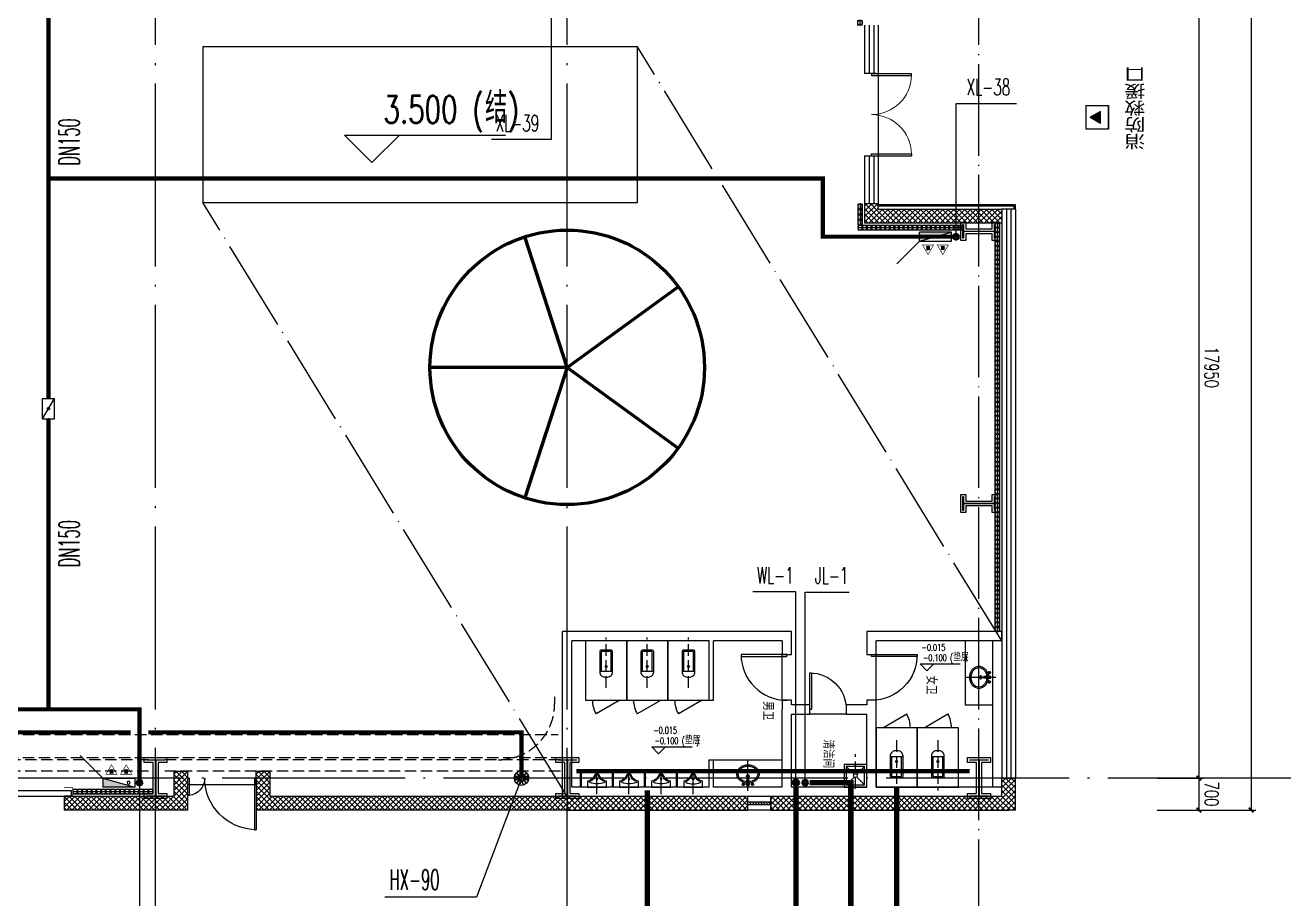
# Model space of a CAD drawing. Extents: x -452079 to 117456, y 3902 to 836955.
# Drawn here: x -149701 to -122040, y 546284 to 565370 of the extents above; entities that cross this region are included whole.
import ezdxf

# ---------------------------------------------------------------- set-up
doc = ezdxf.new("R2010")
doc.units = 0
doc.header["$LTSCALE"] = 1000
doc.header["$MEASUREMENT"] = 0
for name, pattern in [('10平面$0$DASH', [0.35, 0.25, -0.1]), ('10平面$1$DOTE', [2.42, 2, -0.2, 0.02, -0.2]), ('CENTER', [2, 1.25, -0.25, 0.25, -0.25]), ('DASH', [0.35, 0.25, -0.1]), ('DOTE', [2.42, 2, -0.2, 0.02, -0.2]), ('DOTE_30', [0.726, 0.6, -0.06, 0.006, -0.06])]:
    doc.linetypes.add(name, pattern=pattern)
for name, color, linetype in [('10平面$0$WINDOW', 4, 'Continuous'), ('10平面$1$A-AXIS-DOTE', 14, '10平面$1$DOTE'), ('A-AXIS-D', 1, 'Continuous'), ('A-AXIS-DOTE', 14, 'DOTE'), ('A-CURTAIN', 134, 'Continuous'), ('A-HATCH-2', 251, 'Continuous'), ('A-HRAIL', 173, 'Continuous'), ('A-LIN-V', 9, 'Continuous'), ('A-SFCE', 30, 'Continuous'), ('A-TEXT', 61, 'Continuous'), ('A-WC', 223, 'Continuous'), ('A-WINDOW', 140, 'Continuous'), ('A-云线', 2, 'Continuous'), ('AS-COLN', 6, 'Continuous'), ('AS-WALL', 40, 'Continuous'), ('CURTWALL', 4, 'Continuous'), ('DIM_污水', 2, 'Continuous'), ('DIM_消防', 1, 'Continuous'), ('DIM_给水', 3, 'Continuous'), ('FM_ZF消防', 1, 'Continuous'), ('PUB_HATCH', 8, 'Continuous'), ('PUB_TEXT', 7, 'Continuous'), ('RP-N2-01$0$$0$A-WIND-J', 1, 'Continuous'), ('RP-N2-01$0$A-WIND-J', 3, 'Continuous'), ('SB_ZF消火栓', 10, 'Continuous'), ('SB_ZF消火栓M', 10, 'Continuous'), ('TEXT_消防', 1, 'Continuous'), ('WALL', 2, 'Continuous'), ('WINDOW', 4, 'Continuous'), ('建-标高', 3, 'Continuous'), ('文本', 4, 'Continuous'), ('虹吸雨水斗', 6, 'Continuous')]:
    doc.layers.add(name, color=color, linetype=linetype)
for name, color, linetype, lineweight in [('Gps-ZF污水', 2, 'DASH', 60), ('Gps-ZF消防', 1, 'TG_X', 60), ('Gps-ZF给水', 3, 'TG_J', 60), ('Gps-ZF雨水', 4, 'DOTE_30', 60), ('LG-ZF污水', 2, 'Continuous', 60), ('LG-ZF消防', 1, 'Continuous', 60), ('LG-ZF给水', 3, 'Continuous', 60), ('柱间支撑', 6, 'CENTER', 0)]:
    doc.layers.add(name, color=color, linetype=linetype, lineweight=lineweight)
doc.styles.add('_TCH_DIM', font='SIMPLEX', dxfattribs={"width": 0.75, "bigfont": '@1HZTXT'})
doc.styles.add('_TCH_DIM_T3', font='SIMPLEX', dxfattribs={"width": 0.705882, "bigfont": 'GBCBIG'})
doc.styles.add('_TCH_WINDOW', font='SIMPLEX', dxfattribs={"height": 3.5, "bigfont": 'GBCBIG'})
doc.styles.add('_TWT_PIPEDN', font='SIMPLEX', dxfattribs={"width": 0.65, "height": 3.5, "bigfont": 'HZTXT'})
doc.styles.add('_TWT_SERIAL', font='SIMPLEX', dxfattribs={"width": 0.8, "height": 3, "bigfont": 'HZTXT'})
doc.styles.add('A-DIM_T3', font='SIMPLEX', dxfattribs={"width": 0.705882, "bigfont": 'GBCBIG'})
doc.styles.add('A-STANDARD', font='SIMPLEX', dxfattribs={"bigfont": 'GBCBIG'})
doc.styles.get("Standard").update_dxf_attribs({"font": 'gbenor.shx', "bigfont": 'gbcbig.shx'})
doc.styles.add('TG_LINETYPE', font='SIMPLEX', dxfattribs={"width": 0.8, "height": 3.5, "bigfont": 'HZTXT'})
doc.linetypes.add('TG_J', pattern='A,2,-0.3,["J",TG_LINETYPE,S=0.1,R=0,X=-0.23,Y=-0.15],0', length=2.3)
doc.linetypes.add('TG_X', pattern='A,5,-0.3,["X",TG_LINETYPE,S=0.1,R=0,X=-0.23,Y=-0.15],0', length=5.3)
doc.dimstyles.new('_TCH_ARCH&&100', dxfattribs={"dimtxt": 297.5, "dimasz": 100, "dimexe": 100, "dimexo": 100, "dimgap": 126.25, "dimtad": 1, "dimdec": 0, "dimzin": 0, "dimdsep": 46, "dimtxsty": '_TCH_DIM_T3', "dimblk": 'ARCHTICK', "dimcen": 0.09, "dimclrt": 7, "dimazin": 2, "dimtfac": 1, "dimtdec": 0, "dimtix": 1, "dimtmove": 2, "dimatfit": 3, "dimfxl": 0, "dimtolj": 1, "dimtzin": 0, "dimarcsym": 0})
doc.dimstyles.new('A-DIM&&100', dxfattribs={"dimtxt": 297.5, "dimasz": 100, "dimexe": 100, "dimexo": 100, "dimgap": 126.25, "dimtad": 1, "dimdec": 0, "dimzin": 0, "dimdsep": 46, "dimtxsty": 'A-DIM_T3', "dimblk": 'ARCHTICK', "dimcen": 0.09, "dimclrt": 7, "dimazin": 2, "dimtfac": 1, "dimtdec": 0, "dimtix": 1, "dimtmove": 2, "dimatfit": 3, "dimfxl": 0, "dimtolj": 1, "dimtzin": 0, "dimarcsym": 0})
pattern_1 = [(45, (60, 0), (-60.000061, 60.000061), []), (135, (60, 0), (-60.000061, -60.000061), [])]
pattern_2 = [(45, (321432.36, -540023.96), (-60.000061, 60.000061), []), (135, (321432.36, -540023.96), (-60.000061, -60.000061), [])]

# ---------------------------------------------------------------- blocks, each defined once
blk = doc.blocks.new('_ArchTick')
at = {"color": 0, "linetype": 'ByBlock', "const_width": 0.4}
blk.add_lwpolyline([(-0.5, -0.5), (0.5, 0.5)], dxfattribs=at)
blk = doc.blocks.new('*D335')
at = {"layer": 'A-AXIS-D', "color": 0, "lineweight": -2, "transparency": 16777216}
for p, q in [((196412, 26846), (197428, 26846)), ((197328, 26846), (197328, 8896)), ((196412, 8896), (197428, 8896))]:
    blk.add_line(p, q, dxfattribs=at)
at = {"layer": 'A-AXIS-D', "color": 0, "lineweight": -2, "transparency": 16777216, "xscale": 100, "yscale": 100, "zscale": 100}
for p, rotation in [((197328, 26846), 90), ((197328, 8896), 270)]:
    blk.add_blockref('_ArchTick', p, dxfattribs=dict(at, rotation=rotation))
at = {"layer": 'A-AXIS-D', "color": 7, "transparency": 16777216, "insert": (197603, 17871), "char_height": 297.5, "attachment_point": 5, "rotation": 270, "style": 'A-DIM_T3'}
blk.add_mtext('\\A1;17950', dxfattribs=at)
blk = doc.blocks.new('*D336')
at = {"layer": 'A-AXIS-D', "color": 0, "lineweight": -2, "transparency": 16777216}
for p, q in [((196412, 8896), (197428, 8896)), ((197328, 8896), (197328, 8196)), ((196412, 8196), (197428, 8196))]:
    blk.add_line(p, q, dxfattribs=at)
at = {"layer": 'A-AXIS-D', "color": 0, "lineweight": -2, "transparency": 16777216, "xscale": 100, "yscale": 100, "zscale": 100}
for p, rotation in [((197328, 8896), 90), ((197328, 8196), 270)]:
    blk.add_blockref('_ArchTick', p, dxfattribs=dict(at, rotation=rotation))
at = {"layer": 'A-AXIS-D', "color": 7, "transparency": 16777216, "insert": (197603, 8546), "char_height": 297.5, "attachment_point": 5, "rotation": 270, "style": 'A-DIM_T3'}
blk.add_mtext('\\A1;700', dxfattribs=at)
blk = doc.blocks.new('*D368')
at = {"layer": 'A-AXIS-D', "color": 0, "lineweight": -2, "transparency": 16777216}
for p, q in [((196672, 81396), (198568, 81396)), ((198468, 81396), (198468, 8196)), ((196672, 8196), (198568, 8196))]:
    blk.add_line(p, q, dxfattribs=at)
at = {"layer": 'A-AXIS-D', "color": 0, "lineweight": -2, "transparency": 16777216, "xscale": 100, "yscale": 100, "zscale": 100}
for p, rotation in [((198468, 81396), 90), ((198468, 8196), 270)]:
    blk.add_blockref('_ArchTick', p, dxfattribs=dict(at, rotation=rotation))
at = {"layer": 'A-AXIS-D', "color": 7, "transparency": 16777216, "insert": (198743, 44796), "char_height": 297.5, "attachment_point": 5, "rotation": 270, "style": '_TCH_DIM_T3'}
blk.add_mtext('\\A1;73200', dxfattribs=at)
blk = doc.blocks.new('清洁间')
at = {"layer": 'A-AXIS-DOTE', "color": 8, "linetype": 'DASH'}
blk.add_lwpolyline([(2044571, 1694020), (2045331, 1694020)], dxfattribs=at)
at = {"layer": 'A-WC'}
for points in [[(2045106, 1693770), (2045106, 1694270), (2044606, 1694270), (2044606, 1693770)], [(2045056, 1693820), (2045056, 1694220), (2044656, 1694220), (2044656, 1693820)]]:
    blk.add_lwpolyline(points, close=True, dxfattribs=at)
for points in [[(2044828, 1694048), (2044656, 1694220)], [(2044884, 1694048), (2045056, 1694220)], [(2044656, 1693820), (2044828, 1693991)], [(2045056, 1693820), (2044884, 1693991)]]:
    blk.add_lwpolyline(points, dxfattribs=at)
blk.add_circle((2044856, 1694020), 40, dxfattribs=at)
blk = doc.blocks.new('厕卫')
at = {"layer": 'A-AXIS-DOTE', "color": 8, "linetype": 'DASH'}
blk.add_line((50, -823), (50, 272), dxfattribs=at)
at = {"layer": 'A-WC'}
for p, q in [((-60, -40), (-60, -470)), ((150, -30), (-50, -30)), ((160, -470), (160, -40)), ((190, -470), (-90, -470)), ((350, -1097), (-170, -1397))]:
    blk.add_line(p, q, dxfattribs=at)
blk.add_lwpolyline([(-400, 203), (-400, -1097), (500, -1097), (500, 203)], close=True, dxfattribs=at)
blk.add_lwpolyline([(190, -40, 0.414214), (150, 0), (-50, 0, 0.414214), (-90, -40), (-90, -480, 0.414214), (20, -590), (80, -590, 0.414214), (190, -480)], format="xyb", close=True, dxfattribs=at)
blk.add_circle((50, -359), 20, dxfattribs=at)
for centre, radius, start, end in [((-50, -40), 10, 90, 180), ((150, -40), 10, 0, 90), ((350, -1097), 600, 180, 209.9999)]:
    blk.add_arc(centre, radius, start, end, dxfattribs=at)
for p in [(50, 0), (50, -359)]:
    blk.add_point(p, dxfattribs=at)
blk = doc.blocks.new('$lvtry$00000224')
at = {"color": 0}
for p, q in [((-363, 0), (-363, -300)), ((-338, 0), (-363, 0)), ((-338, 0), (-338, -300)), ((337, 0), (337, -300)), ((362, 0), (337, 0)), ((362, 0), (362, -300)), ((-338, -300), (-363, -300)), ((362, -300), (337, -300))]:
    blk.add_line(p, q, dxfattribs=at)
at = {"color": 0, "elevation": 0}
blk.add_lwpolyline([(-205, -131), (-205, 0), (205, 0), (205, -131, 0.268068), (51, -263, -0.317765), (0, -300, -0.317765), (-51, -263, 0.268068)], format="xyb", close=True, dxfattribs=at)
at = {"color": 0}
blk.add_circle((0, -182, 0), 20, dxfattribs=at)
for centre, radius, start, end in [((-152, -115, 0), 10, 114.1084, 248.1394), ((5, -466, 0), 395, 66.6675, 114.1084), ((-243, -341, 0), 233, 19.2639, 68.1394), ((0, -256, 0), 24, 199.2639, 269.4998), ((0, -256, 0), 24, 270.5002, 340.7361), ((243, -341, 0), 233, 110.4941, 160.7361), ((158, -113, 0), 10, 290.4941, 66.6675)]:
    blk.add_arc(centre, radius, start, end, dxfattribs=at)
blk.add_point((0, -182, 0), dxfattribs=at)
at = {"layer": 'A-AXIS-DOTE', "color": 8}
blk.add_lwpolyline([(0, 153), (0, -367)], dxfattribs=at)
blk = doc.blocks.new('小便器')
at = {"layer": 'A-WC', "xscale": -1, "rotation": 89.99999999999999}
blk.add_blockref('$lvtry$00000224', (2044606, 1695654), dxfattribs=at)
blk = doc.blocks.new('343243')
at = {"layer": '10平面$1$A-AXIS-DOTE', "color": 8}
blk.add_lwpolyline([(-137039, 783550), (-137039, 784210)], dxfattribs=at)
at = {"layer": 'A-WC'}
for p, q in [((-137039, 783830), (-137039, 783920)), ((-137176, 783694), (-137103, 783694)), ((-137139, 783657), (-137139, 783731)), ((-137084, 783875), (-136994, 783875)), ((-137071, 783707), (-137056, 783814)), ((-137064, 783668), (-137071, 783707)), ((-137064, 783668), (-137056, 783814)), ((-137064, 783668), (-137014, 783668)), ((-137063, 783687), (-137015, 783687)), ((-137056, 783814), (-137022, 783814)), ((-137056, 783804), (-137022, 783804)), ((-137014, 783668), (-137022, 783814)), ((-137008, 783707), (-137022, 783814)), ((-137014, 783668), (-137008, 783707)), ((-136976, 783694), (-136903, 783694)), ((-136939, 783657), (-136939, 783731))]:
    blk.add_line(p, q, dxfattribs=at)
for points in [[(-137069, 783721, -0.055034), (-137132, 783735, -0.088849), (-137208, 783776, -0.104988), (-137263, 783843, -0.12017), (-137282, 783920, -0.12017), (-137263, 783997, -0.104988), (-137208, 784064, -0.088849), (-137132, 784105, -0.080052), (-137039, 784120, -0.080052)], [(-137065, 783751, -0.056066), (-137123, 783763, -0.088849), (-137190, 783800, -0.104988), (-137237, 783857, -0.12017), (-137252, 783920, -0.12017), (-137237, 783983, -0.104988), (-137190, 784040, -0.088849), (-137123, 784077, -0.080052), (-137039, 784090, -0.080052)], [(-137039, 784120, -0.080052), (-136946, 784105, -0.088849), (-136870, 784064, -0.104988), (-136815, 783997, -0.12017), (-136796, 783920, -0.12017), (-136815, 783843, -0.104988), (-136870, 783776, -0.088849), (-136946, 783735, -0.055034), (-137010, 783721, -0.080052)], [(-137039, 784090, -0.080052), (-136956, 784077, -0.088849), (-136889, 784040, -0.104988), (-136842, 783983, -0.12017), (-136826, 783920, -0.12017), (-136842, 783857, -0.104988), (-136889, 783800, -0.088849), (-136956, 783763, -0.056066), (-137014, 783751, -0.080052)]]:
    blk.add_lwpolyline(points, format="xyb", dxfattribs=at)
for centre, radius in [((-137039, 783875), 30), ((-137139, 783694), 25), ((-137139, 783694), 15), ((-137039, 783875), 20), ((-136939, 783694), 25), ((-136939, 783694), 15)]:
    blk.add_circle(centre, radius, dxfattribs=at)
for centre, start, end in [((-137040, 783695), 80.5252, 279.4748), ((-137038, 783695), 260.5252, 99.4748)]:
    blk.add_arc(centre, 7.19, start, end, dxfattribs=at)
blk = doc.blocks.new('*U11')
at = {"color": 0}
blk.add_lwpolyline([(500, 0), (500, 1000), (460, 1000), (460, 0)], close=True, dxfattribs=at)
blk.add_arc((500, 0), 1000, 90, 180, dxfattribs=at)
blk = doc.blocks.new('*U10')
at = {"color": 0, "xscale": 0.001, "yscale": 0.001, "zscale": 0.001}
blk.add_blockref('*U11', (0, 0), dxfattribs=at)
blk = doc.blocks.new('*U13')
at = {"color": 0}
blk.add_lwpolyline([(400, 0), (400, 800), (360, 800), (360, 0)], close=True, dxfattribs=at)
blk.add_arc((400, 0), 800, 90, 180, dxfattribs=at)
blk = doc.blocks.new('*U12')
at = {"color": 0, "xscale": 0.00125, "yscale": 0.00125, "zscale": 0.00125}
blk.add_blockref('*U13', (0, 0), dxfattribs=at)
blk = doc.blocks.new('G$CA7A27C8F')
at = {"layer": 'WALL'}
for p, q in [((-1330, 2387), (-1330, -563)), ((-1130, 2387), (-1330, 2387)), ((-1130, 2387), (-1130, -363)), ((2070, 2387), (2070, -363)), ((2270, 2387), (2070, 2387)), ((2270, 2387), (2270, -463)), ((2070, 2187), (-1130, 2187)), ((-830, -363), (-1130, -363)), ((170, -363), (-830, -363)), ((-830, -563), (-830, -363)), ((370, -363), (170, -363)), ((170, -363), (170, -563)), ((2070, -363), (370, -363)), ((2270, -463), (2270, -2313)), ((-1330, -563), (-830, -563)), ((170, -563), (270, -563)), ((270, -563), (270, -1013)), ((470, -1013), (470, -563)), ((2070, -563), (470, -563)), ((2070, -563), (2070, -2213)), ((270, -1013), (470, -1013)), ((470, -1013), (470, -1813)), ((470, -1813), (270, -1813)), ((270, -1813), (270, -2213)), ((470, -2213), (470, -1813)), ((-1330, -2213), (-1330, -3963)), ((-830, -2213), (-1330, -2213)), ((-1130, -2413), (-1130, -3913)), ((-1130, -2413), (-830, -2413)), ((-830, -2413), (-830, -2213)), ((170, -2413), (-830, -2413)), ((270, -2213), (170, -2213)), ((170, -2213), (170, -2413)), ((170, -2413), (370, -2413)), ((2070, -2413), (370, -2413)), ((2070, -2213), (470, -2213)), ((1470, -3913), (1470, -2413)), ((2070, -2413), (2070, -3913)), ((2270, -2313), (2270, -3963)), ((-1330, -3963), (-1330, -7213)), ((170, -3913), (-1130, -3913)), ((170, -4013), (-1130, -4013)), ((-1130, -4013), (-1130, -7013)), ((170, -4013), (170, -3913)), ((2070, -3913), (1470, -3913)), ((1470, -4013), (1470, -3913)), ((2070, -4013), (1470, -4013)), ((2070, -4013), (2070, -7013)), ((2270, -3963), (2270, -7213)), ((2070, -4700), (1770, -4700)), ((1770, -4700), (1770, -4725)), ((2070, -4700), (2070, -4725)), ((2070, -4725), (1770, -4725)), ((2070, -7013), (-1130, -7013)), ((2270, -7213), (-1330, -7213))]:
    blk.add_line(p, q, dxfattribs=at)
for points in [[(-1130, 1587), (270, 1587), (270, 2187), (270, 2187)], [(2222, -4363), (1702, -4363)]]:
    blk.add_lwpolyline(points, dxfattribs=at)
at = {"layer": 'WALL', "elevation": 0}
blk.add_lwpolyline([(1939, -4568), (2070, -4568), (2070, -4158), (1939, -4158, -0.268068), (1806, -4312, 0.317765), (1770, -4363, 0.317765), (1806, -4414, -0.268068)], format="xyb", close=True, dxfattribs=at)
at = {"layer": 'WALL'}
blk.add_circle((1888, -4363, 0), 20, dxfattribs=at)
for centre, radius, start, end in [((1814, -4363, 0), 24, 109.2639, 179.4998), ((1814, -4363, 0), 24, 180.5002, 250.7361), ((1729, -4120, 0), 233, 289.2639, 339.5059), ((1729, -4606, 0), 233, 21.8606, 70.7361), ((1957, -4205, 0), 10, 23.3325, 159.5059), ((1603, -4358, 0), 395, 335.8916, 23.3325), ((1955, -4515, 0), 10, 201.8606, 335.8916)]:
    blk.add_arc(centre, radius, start, end, dxfattribs=at)
blk.add_point((1888, -4363, 0), dxfattribs=at)
for name, p, rotation in [('343243', (-137370, 785805), 180), ('厕卫', (1866, 1037), 270), ('厕卫', (1866, 137), 270), ('清洁间', (2046676, 1693207), 180), ('343243', (785700, 133876), 90), ('厕卫', (-928, -4513), 90), ('小便器', (2046676, 1690591), 180), ('厕卫', (-928, -5413), 90), ('小便器', (2046676, 1689891), 180), ('厕卫', (-928, -6313), 90), ('小便器', (2046676, 1689191), 180)]:
    blk.add_blockref(name, p, dxfattribs=dict(at, rotation=rotation))
for name, p, xscale, yscale, zscale, rotation in [('*U10', (-330, -463), 1000, -1000, 199.9999999999999, 180.0000000000208), ('*U12', (370, -1413), 800, -800, 199.9999999999998, 270), ('*U10', (-330, -2313), 1000, 1000, 200, 180.0000000000208)]:
    blk.add_blockref(name, p, dxfattribs=dict(at, xscale=xscale, yscale=yscale, zscale=zscale, rotation=rotation))
at = {"layer": 'WALL', "style": '_TCH_WINDOW'}
for s, p in [('女卫', (-372, 733)), ('清洁间', (1028, -1515)), ('男卫', (191, -2836))]:
    blk.add_text(s, height=231.5, dxfattribs=at).set_placement(p)
blk = doc.blocks.new('10平面$0$$DorLib2D$00000126')
at = {"color": 0, "linetype": 'Continuous'}
for p, q in [((-0.532, 0.5), (-0.532, 0.9)), ((0.532, 0.9), (0.532, 0.5))]:
    blk.add_line(p, q, dxfattribs=at)
at = {"color": 0, "linetype": '10平面$0$DASH'}
for p, q in [((-0.532, 0.9), (0.532, 0.9)), ((-0.532, 0.5), (0.532, 0.5))]:
    blk.add_line(p, q, dxfattribs=at)
blk = doc.blocks.new('DOOR2DLIB$SYSLIB$00000123')
at = {"color": 0}
for p, q in [((0.475, -0.001), (0.475, 0.752)), ((0.475, 0.752), (0.5, 0.752)), ((0.5, -0.001), (0.5, 0.752)), ((-0.5, 0), (-0.5, 0.252)), ((-0.475, 0.252), (-0.5, 0.252)), ((-0.475, 0), (-0.475, 0.252)), ((-0.475, 0), (-0.5, 0)), ((0.475, -0.001), (0.5, -0.001))]:
    blk.add_line(p, q, dxfattribs=at)
for centre, radius, start, end in [((0.505, -0.002), 0.755, 92.2493, 179.7238), ((-0.501, 0.003), 0.251, 359.7899, 84.0974)]:
    blk.add_arc(centre, radius, start, end, dxfattribs=at)
blk = doc.blocks.new('42343243')
at = {"layer": 'PUB_HATCH'}
h = blk.add_hatch(dxfattribs=at)
h.set_pattern_fill('多孔材料', color=256, scale=30, style=0)
h.set_pattern_definition(pattern_1)
h.paths.add_polyline_path([(-146454, 1222870), (-146154, 1223170), (-148854, 1223170), (-148854, 1222870)])
h = blk.add_hatch(dxfattribs=at)
h.set_pattern_fill('多孔材料', color=256, scale=30, style=0)
h.set_pattern_definition(pattern_1)
h.paths.add_polyline_path([(-146454, 1222320), (-146154, 1222620), (-146154, 1223170), (-146454, 1222870)])
h = blk.add_hatch(dxfattribs=at)
h.set_pattern_fill('多孔材料', color=256, scale=30, style=0)
h.set_pattern_definition(pattern_1)
h.paths.add_polyline_path([(-144654, 1222620), (-144354, 1222320), (-144354, 1222870), (-144654, 1223170)])
h = blk.add_hatch(dxfattribs=at)
h.set_pattern_fill('多孔材料', color=256, scale=30, style=0)
h.set_pattern_definition(pattern_1)
h.paths.add_polyline_path([(-137854, 1223170), (-144654, 1223170), (-144354, 1222870), (-137854, 1222870)])
h = blk.add_hatch(dxfattribs=at)
h.set_pattern_fill('多孔材料', color=256, scale=30, style=0)
h.set_pattern_definition(pattern_1)
h.paths.add_polyline_path([(-146454, 1222320), (-146154, 1222320), (-146154, 1222620)])
h = blk.add_hatch(dxfattribs=at)
h.set_pattern_fill('多孔材料', color=256, scale=30, style=0)
h.set_pattern_definition(pattern_1)
h.paths.add_polyline_path([(-144654, 1222620), (-144654, 1222320), (-144354, 1222320)])
at = {"layer": '10平面$0$WINDOW'}
blk.add_line((-144654, 1222620), (-146154, 1222620), dxfattribs=at)
at = {"layer": 'AS-WALL'}
for p, q in [((-146154, 1223170), (-148854, 1223170)), ((-148854, 1222870), (-148854, 1223170)), ((-146154, 1222620), (-146154, 1223170)), ((-144654, 1222620), (-144654, 1223170)), ((-137854, 1223170), (-144654, 1223170)), ((-137854, 1222870), (-137854, 1223170)), ((-146454, 1222870), (-148854, 1222870)), ((-146454, 1222320), (-146454, 1222870)), ((-146154, 1222320), (-146154, 1222620)), ((-144654, 1222620), (-144654, 1222320)), ((-144354, 1222320), (-144354, 1222870)), ((-137854, 1222870), (-144354, 1222870)), ((-146454, 1222320), (-146154, 1222320)), ((-144654, 1222320), (-144354, 1222320))]:
    blk.add_line(p, q, dxfattribs=at)
at = {"layer": '10平面$0$WINDOW', "zscale": 300}
for name, p, xscale, yscale, rotation in [('DOOR2DLIB$SYSLIB$00000123', (-145404, 1222470), -1500, -1500, 179.9999999999555), ('10平面$0$$DorLib2D$00000126', (-151354, 1223020), 5000, 300, 180)]:
    blk.add_blockref(name, p, dxfattribs=dict(at, xscale=xscale, yscale=yscale, rotation=rotation))
blk = doc.blocks.new('4324324')
at = {"layer": 'A-HATCH-2', "color": 8, "linetype": 'DASH'}
for p, q in [((-312854, 549870), (-138054, 549870)), ((-312854, 549370), (-138054, 549370))]:
    blk.add_line(p, q, dxfattribs=at)
blk = doc.blocks.new('w4324324')
at = {"layer": 'A-HATCH-2', "lineweight": 60}
for q in [(-1694760, 686605), (-1697614, 684532), (-1691907, 684532), (-1696524, 681178), (-1692997, 681178)]:
    blk.add_line((-1694760, 683605), q, dxfattribs=at)
blk.add_circle((-1694760, 683605), 3000, dxfattribs=at)
blk = doc.blocks.new('342343')
at = {"layer": 'A-LIN-V'}
blk.add_blockref('w4324324', (1030710, -62444), dxfattribs=at)
blk = doc.blocks.new('w42343243')
at = {"layer": 'A-HATCH-2', "color": 2}
blk.add_lwpolyline([(-165104, 621070), (-164604, 621070), (-164604, 620958), (-164800, 620958), (-164800, 620282), (-164604, 620282), (-164604, 620170), (-165104, 620170), (-165104, 620282), (-164908, 620282), (-164908, 620958), (-165104, 620958)], close=True, dxfattribs=at)
at = {"layer": 'AS-COLN', "color": 8}
blk.add_lwpolyline([(-165054, 621020), (-164654, 621020), (-164654, 621008), (-164850, 621008), (-164850, 620232), (-164654, 620232), (-164654, 620220), (-165054, 620220), (-165054, 620232), (-164858, 620232), (-164858, 621008), (-165054, 621008)], close=True, dxfattribs=at)
blk = doc.blocks.new('nt66')
at = {"layer": 'A-HATCH-2', "color": 2}
blk.add_lwpolyline([(-195840, 766870), (-195440, 766870), (-195440, 766758), (-195586, 766758), (-195586, 766182), (-195440, 766182), (-195440, 766070), (-195840, 766070), (-195840, 766182), (-195694, 766182), (-195694, 766758), (-195840, 766758)], close=True, dxfattribs=at)
at = {"layer": 'AS-COLN', "color": 8}
blk.add_lwpolyline([(-195790, 766820), (-195490, 766820), (-195490, 766808), (-195636, 766808), (-195636, 766132), (-195490, 766132), (-195490, 766120), (-195790, 766120), (-195790, 766132), (-195644, 766132), (-195644, 766808), (-195790, 766808)], close=True, dxfattribs=at)
blk = doc.blocks.new('42343')
at = {"rotation": 270}
for p in [(-895324, 365230), (-895324, 359280)]:
    blk.add_blockref('nt66', p, dxfattribs=at)
at = {"layer": 'A-WINDOW'}
for p in [(18000, -71700), (27000, -71700), (36000, -71700)]:
    blk.add_blockref('w42343243', p, dxfattribs=at)
blk = doc.blocks.new('RP-N2-01$0$$0$xfjy')
at = {"layer": 'RP-N2-01$0$$0$A-WIND-J'}
h = blk.add_hatch(color=8, dxfattribs=at)
h.dxf.hatch_style = 1
h.paths.add_polyline_path([(1141876, -26214), (1142135, -26214), (1142005, -25989)])
at = {"layer": 'RP-N2-01$0$$0$A-WIND-J', "color": 8, "const_width": 25}
blk.add_lwpolyline([(1141755, -25889), (1141755, -26389), (1142255, -26389), (1142255, -25889)], close=True, dxfattribs=at)
at = {"layer": 'RP-N2-01$0$$0$A-WIND-J', "color": 8}
for points in [[(1141755, -26389), (1142255, -26389), (1142255, -25889), (1141755, -25889)], [(1141876, -26214), (1142135, -26214), (1142005, -25989)]]:
    blk.add_lwpolyline(points, close=True, dxfattribs=at)
blk = doc.blocks.new('RP-N2-01$0$xfjy')
at = {"layer": 'RP-N2-01$0$$0$A-WIND-J', "color": 8}
blk.add_blockref('RP-N2-01$0$$0$xfjy', (0, 0), dxfattribs=at)
blk = doc.blocks.new('3333')
at = {"layer": 'A-SFCE', "const_width": 20}
blk.add_lwpolyline([(-227064, 766320), (-227064, 766510), (-227244, 766510), (-227244, 766320)], dxfattribs=at)
blk = doc.blocks.new('99平面图例外参$0$$LinePat$圆环')
for points in [[(0, 150), (300, 150)], [(0, 0), (300, 0)], [(0, -150), (300, -150)]]:
    blk.add_lwpolyline(points)
at = {"color": 0}
blk.add_circle((150, 0), 150, dxfattribs=at)
blk = doc.blocks.new('10平面$0$$DorLib2D$00000002')
for p, q in [((-0.5, 0), (-0.5, 0.4875)), ((-0.475, 0.4875), (-0.5, 0.4875)), ((-0.475, 0), (-0.475, 0.4875)), ((0.475, 0), (0.475, 0.4875)), ((0.475, 0.4875), (0.5, 0.4875)), ((0.5, 0), (0.5, 0.4875)), ((-0.5, 0), (-0.475, 0)), ((0.5, 0), (0.475, 0))]:
    blk.add_line(p, q)
at = {"lineweight": 13}
for centre, start, end in [((-0.4875, 0), 0, 88.53072), ((0.4875, 0), 91.46928, 180)]:
    blk.add_arc(centre, 0.4875, start, end, dxfattribs=at)
blk = doc.blocks.new('*U69')
at = {"color": 0}
for p, q in [((-250, 150), (250, 150)), ((250, 30), (-250, 30)), ((-250, -30), (-190, 30)), ((-190, -30), (-130, 30)), ((-130, -30), (-70, 30)), ((-70, -30), (-10, 30)), ((-10, -30), (50, 30)), ((50, -30), (110, 30)), ((110, -30), (170, 30)), ((170, -30), (230, 30)), ((250, -30), (-250, -30)), ((-250, -150), (250, -150))]:
    blk.add_line(p, q, dxfattribs=at)
for points in [[(-250, -150), (-250, 150)], [(250, -150), (250, 150)]]:
    blk.add_lwpolyline(points, dxfattribs=at)
blk = doc.blocks.new('*U68')
at = {"color": 0, "xscale": 0.001999999996058992, "yscale": 0.003333333333333334, "zscale": 0.001999999996058992}
blk.add_blockref('*U69', (0, 0), dxfattribs=at)
blk = doc.blocks.new('“奔腾”虹吸雨水斗')
at = {"layer": '虹吸雨水斗', "lineweight": 25}
for p, q in [((947048, 86793), (947066, 86707)), ((947082, 86711), (947055, 86795)), ((947125, 86795), (947098, 86711)), ((947114, 86707), (947132, 86793)), ((946944, 86685), (947028, 86658)), ((947028, 86641), (946944, 86614)), ((947032, 86673), (946946, 86692)), ((946946, 86607), (947032, 86625)), ((946982, 86753), (947040, 86688)), ((947040, 86611), (946982, 86546)), ((947052, 86699), (946987, 86758)), ((946987, 86541), (947052, 86600)), ((947066, 86592), (947048, 86506)), ((947055, 86504), (947082, 86587)), ((947098, 86587), (947125, 86504)), ((947132, 86506), (947114, 86592)), ((947194, 86758), (947128, 86699)), ((947128, 86600), (947194, 86541)), ((947140, 86688), (947199, 86753)), ((947199, 86546), (947140, 86611)), ((947234, 86692), (947148, 86673)), ((947148, 86625), (947234, 86607)), ((947152, 86658), (947236, 86685)), ((947236, 86614), (947152, 86641))]:
    blk.add_line(p, q, dxfattribs=at)
for radius in [150, 47.6]:
    blk.add_circle((947090, 86649), radius, dxfattribs=at)
for centre, start, end in [((947025, 86649), 291.6382, 68.3675), ((947034, 86682), 261.6382, 38.3675), ((947034, 86617), 321.6382, 98.3675), ((947057, 86706), 231.6382, 8.3675), ((947057, 86593), 351.6382, 128.3675), ((947090, 86715), 201.6382, 338.3675), ((947090, 86584), 21.6382, 158.3675), ((947123, 86706), 171.6382, 308.3675), ((947123, 86593), 51.6382, 188.3675), ((947147, 86682), 141.6382, 278.3675), ((947147, 86617), 81.6382, 218.3675), ((947155, 86649), 111.6382, 248.3675)]:
    blk.add_arc(centre, 8.82, start, end, dxfattribs=at)
blk = doc.blocks.new('A$C5D961328')
at = {"layer": 'SB_ZF消火栓', "linetype": 'Continuous'}
h = blk.add_hatch(dxfattribs=at)
h.set_pattern_fill('ANSI31', color=256, scale=129.330432, angle=270, style=0)
h.set_pattern_definition([(45, (-18410.044, -5691.868), (11.431303, -11.431303), [])])
h.paths.add_polyline_path([(228, 343), (228, 427), (153, 427), (153, 343)])
h = blk.add_hatch(dxfattribs=at)
h.set_pattern_fill('ANSI31', color=256, scale=129.330432, angle=270, style=0)
h.set_pattern_definition([(45, (-18087.504, -5691.868), (11.431303, -11.431303), [])])
h.paths.add_polyline_path([(550, 343), (550, 427), (475, 427), (475, 343)])
at = {"layer": 'SB_ZF消火栓'}
blk.add_hatch(color=256, dxfattribs=at).paths.add_polyline_path([(0, 40), (700, 40), (700, 240)])
for p, q in [((1195, 735), (700, 240)), ((700, 240), (0, 240)), ((0, 240), (0, 40)), ((700, 240), (0, 40)), ((0, 40), (700, 40)), ((700, 240), (700, 40))]:
    blk.add_line(p, q, dxfattribs=at)
at = {"layer": 'SB_ZF消火栓', "linetype": 'Continuous'}
for points, const_width in [([(312, 321), (190, 531), (69, 321), (312, 321), (190, 531)], 12.9), ([(228, 343), (228, 427), (153, 427), (153, 343), (228, 343)], 7.76), ([(634, 321), (513, 531), (392, 321), (634, 321), (513, 531)], 12.9), ([(550, 343), (550, 427), (475, 427), (475, 343), (550, 343)], 7.76)]:
    blk.add_lwpolyline(points, dxfattribs=dict(at, const_width=const_width))
at = {"layer": 'SB_ZF消火栓', "color": 1}
blk.add_circle((140, 140), 32.5, dxfattribs=at)
blk = doc.blocks.new('$VALVE$00000316')
for p, q in [((-125, 72), (125, -72)), ((-125, 72), (-125, -72)), ((-125, 72), (125, 72)), ((125, 72), (125, -72)), ((-125, -72), (125, -72))]:
    blk.add_line(p, q)
at = {"const_width": 21.1}
blk.add_lwpolyline([(-11, 0, 1), (11, 0, 1)], format="xyb", close=True, dxfattribs=at)
for p in [(-125, 0), (125, 0)]:
    blk.add_point(p)
at = {"color": 7, "flags": 9}
for tag in ['XSIZE', 'YSIZE']:
    blk.add_attdef(tag, (0, 0), '', height=0.5, dxfattribs=at)
blk = doc.blocks.new('A$C515E426B')
at = {"layer": 'PUB_HATCH'}
h = blk.add_hatch(dxfattribs=at)
h.set_pattern_fill('多孔材料', color=256, scale=30, style=0)
h.set_pattern_definition(pattern_2)
h.paths.add_polyline_path([(190318.2, 21326), (190318.2, 21446), (190018.2, 21446), (190018.2, 21026)])
h = blk.add_hatch(dxfattribs=at)
h.set_pattern_fill('多孔材料', color=256, scale=30, style=0)
h.set_pattern_definition(pattern_2)
h.paths.add_polyline_path([(190318.2, 21326), (190018.2, 21026), (193018.2, 21026), (193018.2, 21326)])
h = blk.add_hatch(dxfattribs=at)
h.set_pattern_fill('多孔材料', color=256, scale=30, style=0)
h.set_pattern_definition(pattern_2)
h.paths.add_polyline_path([(193168.2, 8396), (193318.2, 8496), (193318.2, 8896), (193018.2, 8896), (193018.2, 8496)])
h = blk.add_hatch(dxfattribs=at)
h.set_pattern_fill('多孔材料', color=256, scale=30, style=0)
h.set_pattern_definition(pattern_2)
h.paths.add_polyline_path([(183518.2, 8196), (187468.2, 8196), (187468.2, 8496), (183518.2, 8496)])
h = blk.add_hatch(dxfattribs=at)
h.set_pattern_fill('多孔材料', color=256, scale=30, style=0)
h.set_pattern_definition(pattern_2)
h.paths.add_polyline_path([(193018.2, 8496), (187968.2, 8496), (187968.2, 8196), (193168.2, 8196), (193168.2, 8396)])
h = blk.add_hatch(dxfattribs=at)
h.set_pattern_fill('多孔材料', color=256, scale=30, style=0)
h.set_pattern_definition(pattern_2)
h.paths.add_polyline_path([(193318.2, 8496), (193168.2, 8396), (193168.2, 8196), (193318.2, 8196)])
at = {"layer": '10平面$0$WINDOW'}
blk.add_line((190318.2, 24294.5), (190318.2, 22494.5), dxfattribs=at)
at = {"layer": 'A-AXIS-DOTE', "color": 8, "ltscale": 2}
for p, q in [((174518.2, 716), (174518.2, 86200)), ((183518.2, 716), (183518.2, 86200)), ((199332.4, 8896), (3362.4, 8896))]:
    blk.add_line(p, q, dxfattribs=at)
at = {"layer": 'A-AXIS-DOTE', "color": 8}
for p, q in [((192518.2, 716), (192518.2, 86200)), ((193018.2, 11896), (185052.4, 24876.3)), ((183518.2, 8496), (175552.4, 21476.3))]:
    blk.add_line(p, q, dxfattribs=at)
at = {"layer": 'A-CURTAIN'}
for points in [[(193318.2, 21326), (193318.2, 21426), (190268.2, 21426)], [(193288.2, 21326), (193288.2, 21396), (190318.2, 21396)]]:
    blk.add_lwpolyline(points, dxfattribs=at)
at = {"layer": 'A-SFCE', "color": 8, "linetype": 'DASH'}
for p, q in [((174368.2, 9296), (156668.2, 9296)), ((183368.2, 9296), (174668.2, 9296)), ((174368.2, 9046), (156668.2, 9046)), ((183368.2, 9046), (174668.2, 9046))]:
    blk.add_line(p, q, dxfattribs=at)
at = {"layer": 'A-SFCE'}
blk.add_lwpolyline([(175552.4, 21476.3), (185052.4, 21476.3), (185052.4, 24876.3), (175552.4, 24876.3)], close=True, dxfattribs=at)
at = {"layer": 'A-云线', "color": 9, "linetype": 'DASH'}
blk.add_line((183243.2, 10671), (183243.2, 10521), dxfattribs=at)
blk.add_lwpolyline([(182018.2, 9296, 0.4142136), (183243.2, 10521)], format="xyb", dxfattribs=at)
at = {"layer": 'AS-WALL'}
for p, q in [((190318.2, 21446), (190018.2, 21446)), ((190018.2, 21446), (190018.2, 21026)), ((190318.2, 21326), (190318.2, 21446)), ((190318.2, 21326), (193018.2, 21326)), ((190018.2, 21026), (193018.2, 21026)), ((193018.2, 8496), (193018.2, 8896)), ((193018.2, 8896), (193318.2, 8896)), ((193318.2, 8496), (193318.2, 8896)), ((187468.2, 8496), (183518.2, 8496)), ((183518.2, 8496), (183518.2, 8196)), ((187468.2, 8196), (187468.2, 8496)), ((193018.2, 8496), (187968.2, 8496)), ((187968.2, 8496), (187968.2, 8196)), ((193318.2, 8496), (193318.2, 8496)), ((193318.2, 8196), (193318.2, 8496)), ((183518.2, 8196), (187468.2, 8196)), ((187968.2, 8196), (193168.2, 8196)), ((193318.2, 8196), (193168.2, 8196))]:
    blk.add_line(p, q, dxfattribs=at)
at = {"layer": 'CURTWALL'}
for p, q in [((193018.2, 21326), (193018.2, 21176)), ((193318.2, 21326), (193018.2, 21326)), ((193118.2, 21326), (193118.2, 21176)), ((193218.2, 21326), (193218.2, 21176)), ((193318.2, 21326), (193318.2, 21176)), ((193018.2, 21176), (193018.2, 8896)), ((193118.2, 21176), (193118.2, 8896)), ((193218.2, 21176), (193218.2, 8896)), ((193318.2, 21176), (193318.2, 8896)), ((193318.2, 8896), (193018.2, 8896))]:
    blk.add_line(p, q, dxfattribs=at)
at = {"layer": 'WINDOW'}
for p, q in [((190018.2, 25346), (190018.2, 24294.5)), ((190118.2, 25346), (190118.2, 24294.5)), ((190218.2, 25346), (190218.2, 24294.5)), ((190318.2, 25346), (190318.2, 24294.5)), ((190268.2, 24294.5), (190018.2, 24294.5)), ((190018.2, 22494.5), (190318.2, 22494.5)), ((190018.2, 22494.5), (190018.2, 21446)), ((190118.2, 22494.5), (190118.2, 21446)), ((190218.2, 22494.5), (190218.2, 21446)), ((190318.2, 22494.5), (190318.2, 21446))]:
    blk.add_line(p, q, dxfattribs=at)
at = {"layer": '建-标高'}
for p, q in [((179248.2, 22346.6), (178648.2, 22946.6)), ((178648.2, 22946.6), (182168.2, 22946.6)), ((179248.2, 22346.6), (179848.2, 22946.6)), ((191380.8, 11239.2), (191230.8, 11389.2)), ((191230.8, 11389.2), (192110.8, 11389.2)), ((191380.8, 11239.2), (191530.8, 11389.2)), ((185516, 9426), (185366, 9576)), ((185366, 9576), (186246, 9576)), ((185516, 9426), (185666, 9576))]:
    blk.add_line(p, q, dxfattribs=at)
at = {"layer": '柱间支撑', "color": 8, "const_width": 100}
blk.add_lwpolyline([(192318.2, 9046), (183718.2, 9046)], dxfattribs=at)
at = {"rotation": 270}
blk.add_blockref('G$CA7A27C8F', (190631.1, 10765.6), dxfattribs=at)
at = {"layer": '10平面$0$WINDOW', "xscale": -1800, "yscale": 1800, "zscale": 300, "rotation": 270.0000000014825}
blk.add_blockref('10平面$0$$DorLib2D$00000002', (190168.2, 23394.5), dxfattribs=at)
at = {"layer": 'A-HRAIL', "yscale": 0.3333333333333333, "zscale": 0.3333333333333333}
for p, xscale, rotation in [((189918.2, 25343), 0.3916666672227438, 90), ((189918.2, 21446), -0.3916666672227438, 90), ((189918.2, 21328.5), -0.3916666672227438, 90), ((189918.2, 21211), -0.3916666672227438, 90), ((189918.2, 21093.5), -0.3916666672227438, 90), ((192918.2, 21026), -0.3344569287663073, 89.99999999999977), ((189868.2, 20926), -0.3333636956401544, 180), ((189968.2, 20926), -0.3333636956401544, 180), ((190068.2, 20926), -0.3333636956401544, 180), ((190168.2, 20926), -0.3333636956401544, 180), ((190268.2, 20926), -0.3333636956401544, 180), ((190368.2, 20926), -0.3333636956401544, 180), ((190468.2, 20926), -0.3333636956401544, 180), ((190568.2, 20926), -0.3333636956401544, 180), ((190668.3, 20926), -0.3333636956401544, 180), ((190768.3, 20926), -0.3333636956401544, 180), ((190868.3, 20926), -0.3333636956401544, 180), ((190968.3, 20926), -0.3333636956401544, 180), ((191068.3, 20926), -0.3333636956401544, 180), ((191168.3, 20926), -0.3333636956401544, 180), ((191268.3, 20926), -0.3333636956401544, 180), ((191368.3, 20926), -0.3333636956401544, 180), ((191468.3, 20926), -0.3333636956401544, 180), ((191568.3, 20926), -0.3333636956401544, 180), ((191668.3, 20926), -0.3333636956401544, 180), ((191768.4, 20926), -0.3333636956401544, 180), ((191868.4, 20926), -0.3333636956401544, 180), ((191968.4, 20926), -0.3333636956401544, 180), ((192068.4, 20926), -0.3333636956401544, 180), ((192918.2, 20925.7), -0.3344569287663073, 89.99999999999977), ((192918.2, 20825.4), -0.3344569287663073, 89.99999999999977), ((192918.2, 20725), -0.3344569287663073, 89.99999999999977), ((192918.2, 20624.7), -0.3344569287663073, 89.99999999999977), ((192918.2, 20524.4), -0.3344569287663073, 89.99999999999977), ((192918.2, 20424), -0.3344569287663073, 89.99999999999977), ((192918.2, 20323.7), -0.3344569287663073, 89.99999999999977), ((192918.2, 20223.3), -0.3344569287663073, 89.99999999999977), ((192918.2, 20123), -0.3344569287663073, 89.99999999999977), ((192918.2, 20022.7), -0.3344569287663073, 89.99999999999977), ((192918.2, 19922.3), -0.3344569287663073, 89.99999999999977), ((192918.2, 19822), -0.3344569287663073, 89.99999999999977), ((192918.2, 19721.7), -0.3344569287663073, 89.99999999999977), ((192918.2, 19621.3), -0.3344569287663073, 89.99999999999977), ((192918.2, 19521), -0.3344569287663073, 89.99999999999977), ((192918.2, 19420.6), -0.3344569287663073, 89.99999999999977), ((192918.2, 19320.3), -0.3344569287663073, 89.99999999999977), ((192918.2, 19220), -0.3344569287663073, 89.99999999999977), ((192918.2, 19119.6), -0.3344569287663073, 89.99999999999977), ((192918.2, 19019.3), -0.3344569287663073, 89.99999999999977), ((192918.2, 18919), -0.3344569287663073, 89.99999999999977), ((192918.2, 18818.6), -0.3344569287663073, 89.99999999999977), ((192918.2, 18718.3), -0.3344569287663073, 89.99999999999977), ((192918.2, 18617.9), -0.3344569287663073, 89.99999999999977), ((192918.2, 18517.6), -0.3344569287663073, 89.99999999999977), ((192918.2, 18417.3), -0.3344569287663073, 89.99999999999977), ((192918.2, 18316.9), -0.3344569287663073, 89.99999999999977), ((192918.2, 18216.6), -0.3344569287663073, 89.99999999999977), ((192918.2, 18116.3), -0.3344569287663073, 89.99999999999977), ((192918.2, 18015.9), -0.3344569287663073, 89.99999999999977), ((192918.2, 17915.6), -0.3344569287663073, 89.99999999999977), ((192918.2, 17815.3), -0.3344569287663073, 89.99999999999977), ((192918.2, 17714.9), -0.3344569287663073, 89.99999999999977), ((192918.2, 17614.6), -0.3344569287663073, 89.99999999999977), ((192918.2, 17514.2), -0.3344569287663073, 89.99999999999977), ((192918.2, 17413.9), -0.3344569287663073, 89.99999999999977), ((192918.2, 17313.6), -0.3344569287663073, 89.99999999999977), ((192918.2, 17213.2), -0.3344569287663073, 89.99999999999977), ((192918.2, 17112.9), -0.3344569287663073, 89.99999999999977), ((192918.2, 17012.6), -0.3344569287663073, 89.99999999999977), ((192918.2, 16912.2), -0.3344569287663073, 89.99999999999977), ((192918.2, 16811.9), -0.3344569287663073, 89.99999999999977), ((192918.2, 16711.5), -0.3344569287663073, 89.99999999999977), ((192918.2, 16611.2), -0.3344569287663073, 89.99999999999977), ((192918.2, 16510.9), -0.3344569287663073, 89.99999999999977), ((192918.2, 16410.5), -0.3344569287663073, 89.99999999999977), ((192918.2, 16310.2), -0.3344569287663073, 89.99999999999977), ((192918.2, 16209.9), -0.3344569287663073, 89.99999999999977), ((192918.2, 16109.5), -0.3344569287663073, 89.99999999999977), ((192918.2, 16009.2), -0.3344569287663073, 89.99999999999977), ((192918.2, 15908.8), -0.3344569287663073, 89.99999999999977), ((192918.2, 15808.5), -0.3344569287663073, 89.99999999999977), ((192918.2, 15708.2), -0.3344569287663073, 89.99999999999977), ((192918.2, 15607.8), -0.3344569287663073, 89.99999999999977), ((192918.2, 15507.5), -0.3344569287663073, 89.99999999999977), ((192918.2, 15407.2), -0.3344569287663073, 89.99999999999977), ((192918.2, 15306.8), -0.3344569287663073, 89.99999999999977), ((192918.2, 15206.5), -0.3344569287663073, 89.99999999999977), ((192918.2, 15106.2), -0.3344569287663073, 89.99999999999977), ((192918.2, 15005.8), -0.3344569287663073, 89.99999999999977), ((192918.2, 14905.5), -0.3344569287663073, 89.99999999999977), ((192918.2, 14805.1), -0.3344569287663073, 89.99999999999977), ((192918.2, 14704.8), -0.3344569287663073, 89.99999999999977), ((192918.2, 14604.5), -0.3344569287663073, 89.99999999999977), ((192918.2, 14504.1), -0.3344569287663073, 89.99999999999977), ((192918.2, 14403.8), -0.3344569287663073, 89.99999999999977), ((192918.2, 14303.5), -0.3344569287663073, 89.99999999999977), ((192918.2, 14203.1), -0.3344569287663073, 89.99999999999977), ((192918.2, 14102.8), -0.3344569287663073, 89.99999999999977), ((192918.2, 14002.4), -0.3344569287663073, 89.99999999999977), ((192918.2, 13902.1), -0.3344569287663073, 89.99999999999977), ((192918.2, 13801.8), -0.3344569287663073, 89.99999999999977), ((192918.2, 13701.4), -0.3344569287663073, 89.99999999999977), ((192918.2, 13601.1), -0.3344569287663073, 89.99999999999977), ((192918.2, 13500.8), -0.3344569287663073, 89.99999999999977), ((192918.2, 13400.4), -0.3344569287663073, 89.99999999999977), ((192918.2, 13300.1), -0.3344569287663073, 89.99999999999977), ((192918.2, 13199.7), -0.3344569287663073, 89.99999999999977), ((192918.2, 13099.4), -0.3344569287663073, 89.99999999999977), ((192918.2, 12999.1), -0.3344569287663073, 89.99999999999977), ((192918.2, 12898.7), -0.3344569287663073, 89.99999999999977), ((192918.2, 12798.4), -0.3344569287663073, 89.99999999999977), ((192918.2, 12698.1), -0.3344569287663073, 89.99999999999977), ((192918.2, 12597.7), -0.3344569287663073, 89.99999999999977), ((192918.2, 12497.4), -0.3344569287663073, 89.99999999999977), ((192918.2, 12397.1), -0.3344569287663073, 89.99999999999977), ((192918.2, 12296.7), -0.3344569287663073, 89.99999999999977), ((192918.2, 12196.4), -0.3344569287663073, 89.99999999999977), ((172707.4, 8602.1), -0.3444734679294839, 179.9999999997951), ((172810.7, 8602.1), -0.3444734679294839, 179.9999999997951), ((172914, 8602.1), -0.3444734679294839, 179.9999999997951), ((173017.4, 8602.1), -0.3444734679294839, 179.9999999997951), ((173120.7, 8602.1), -0.3444734679294839, 179.9999999997951), ((173224.1, 8602.1), -0.3444734679294839, 179.9999999997951), ((173327.4, 8602.1), -0.3444734679294839, 179.9999999997951), ((173430.8, 8602.1), -0.3444734679294839, 179.9999999997951), ((173534.1, 8602.1), -0.3444734679294839, 179.9999999997951), ((173637.4, 8602.1), -0.3444734679294839, 179.9999999997951), ((173740.8, 8602.1), -0.3444734679294839, 179.9999999997951), ((173844.1, 8602.1), -0.3444734679294839, 179.9999999997951), ((173947.5, 8602.1), -0.3444734679294839, 179.9999999997951), ((174050.8, 8602.1), -0.3444734679294839, 179.9999999997951), ((174154.2, 8602.1), -0.3444734679294839, 179.9999999997951), ((174257.5, 8602.1), -0.3444734679294839, 179.9999999997951), ((174360.8, 8602.1), -0.3444734679294839, 179.9999999997951)]:
    blk.add_blockref('99平面图例外参$0$$LinePat$圆环', p, dxfattribs=dict(at, xscale=xscale, rotation=rotation))
at = {"layer": 'A-LIN-V', "rotation": 90}
blk.add_blockref('342343', (804678.8, 681921), dxfattribs=at)
at = {"layer": 'A-SFCE', "rotation": 270}
blk.add_blockref('3333', (-593802.6, -218558.1), dxfattribs=at)
at = {"layer": 'A-WINDOW'}
for name in ['42343', '4324324']:
    blk.add_blockref(name, (321372.4, -540024), dxfattribs=at)
at = {"layer": 'A-WINDOW', "xscale": -1, "rotation": 180}
blk.add_blockref('42343243', (321372.4, 1231366), dxfattribs=at)
at = {"layer": 'A-WINDOW', "xscale": 500.000000985252, "yscale": -300, "zscale": 300, "rotation": 179.9999999936631}
blk.add_blockref('*U68', (187718.2, 8346), dxfattribs=at)
at = {"layer": 'RP-N2-01$0$A-WIND-J', "rotation": 90}
blk.add_blockref('RP-N2-01$0$xfjy', (168963.6, -1118669.4, 0), dxfattribs=at)
at = {"layer": 'A-TEXT', "color": 8, "style": '_TCH_DIM'}
blk.add_text('消防救援口', height=384.1, rotation=90, dxfattribs=at).set_placement((196135.4, 22625.1, 0))
at = {"layer": 'PUB_TEXT', "style": 'A-STANDARD', "width": 0.705882}
for s, height, p in [('3.500', 595, (179501, 23206.6)), ('(', 595, (181441, 23206.6)), (')', 595, (182212.5, 23206.6)), ('-0.015', 148.75, (191262.2, 11676.7)), ('(', 148.8, (191887.2, 11449.2)), (')', 148.8, (192202.9, 11449.2)), ('-0.100', 148.75, (191292.2, 11449.2)), ('-0.015', 148.75, (185397.4, 9863.5)), ('-0.100', 148.75, (185427.4, 9636)), ('(', 148.8, (186022.4, 9636)), (')', 148.8, (186338.1, 9636))]:
    blk.add_text(s, height=height, dxfattribs=at).set_placement(p)
at = {"layer": 'PUB_TEXT', "style": 'A-STANDARD'}
for s, height, p in [('结', 675.2, (181721, 23206.6)), ('垫层', 168.79, (191957.2, 11449.2)), ('垫层', 168.79, (186092.4, 9636))]:
    blk.add_text(s, height=height, dxfattribs=at).set_placement(p)
at = {"layer": 'A-AXIS-D'}
for base, p1, p2, dimstyle, picture, middle in [((198467.9, 8196), (196572.4, 81396), (196572.4, 8196), '_TCH_ARCH&&100', '*D368', (198742.9, 44796)), ((197328.2, 8896), (196312.4, 26846), (196312.4, 8896), 'A-DIM&&100', '*D335', (197603.2, 17871)), ((197328.2, 8196), (196312.4, 8896), (196312.4, 8196), 'A-DIM&&100', '*D336', (197603.2, 8546))]:
    dim = blk.add_linear_dim(base=base, p1=p1, p2=p2, angle=270, dimstyle=dimstyle, override={"dimgap": 0}, dxfattribs=at)
    dim.commit()
    dim.dimension.update_dxf_attribs({"geometry": picture, "text_midpoint": middle, "dimtype": 161, "text_rotation": 270})

msp = doc.modelspace()

# ---------------------------------------------------------------- hatches: boundary and pattern name
at = {"layer": 'Gps-ZF消防'}
for points in [[(-132267.17, 562022.07), (-132267.17, 562067.07), (-132222.17, 562067.07)], [(-132267.17, 562022.07), (-132222.17, 562022.07), (-132222.17, 562067.07)], [(-132267.17, 560750), (-132267.17, 560705), (-132312.17, 560705)], [(-132267.17, 560750), (-132312.17, 560750), (-132312.17, 560705)], [(-147204.18, 550420), (-147159.18, 550420), (-147159.18, 550465)], [(-147204.18, 550420), (-147204.18, 550465), (-147159.18, 550465)]]:
    msp.add_hatch(color=256, dxfattribs=at).paths.add_polyline_path(points)
at = {"layer": 'Gps-ZF给水'}
for points in [[(-131654.18, 548820), (-131654.18, 548880), (-131594.18, 548880)], [(-131654.18, 548820), (-131594.18, 548820), (-131594.18, 548880)]]:
    msp.add_hatch(color=256, dxfattribs=at).paths.add_polyline_path(points)
at = {"layer": 'Gps-ZF雨水'}
for points in [[(-138854.18, 549920), (-138809.18, 549920), (-138809.18, 549965)], [(-138854.18, 549920), (-138854.18, 549965), (-138809.18, 549965)]]:
    msp.add_hatch(color=256, dxfattribs=at).paths.add_polyline_path(points)

# ---------------------------------------------------------------- linework, layer by layer
at = {"layer": 'DIM_污水'}
for p, q in [((-132854.18, 552992.2), (-133797.81, 552992.2)), ((-132854.18, 548820), (-132854.18, 552992.2))]:
    msp.add_line(p, q, dxfattribs=at)
at = {"layer": 'DIM_消防'}
for p, q in [((-138204.18, 566520), (-138204.18, 562871.25)), ((-129353.98, 560750), (-129353.98, 563660.24)), ((-129353.98, 563660.24), (-128036.97, 563660.24)), ((-138204.18, 562871.25), (-139511.12, 562871.25)), ((-147204.18, 548820), (-147204.18, 545660))]:
    msp.add_line(p, q, dxfattribs=at)
at = {"layer": 'DIM_给水'}
for p, q in [((-132654.18, 548820), (-132654.18, 552985.69)), ((-132654.18, 552985.69), (-131692.68, 552985.69))]:
    msp.add_line(p, q, dxfattribs=at)
at = {"layer": 'Gps-ZF污水', "const_width": 120}
for points in [[(-136104.18, 548654.55), (-136104.18, 542592.21)], [(-132854.18, 548710), (-132854.18, 542592.21)], [(-130654, 548707.04), (-130654, 542592.21)]]:
    msp.add_lwpolyline(points, dxfattribs=at)
at = {"layer": 'Gps-ZF消防', "const_width": 90}
for points in [[(-149194.09, 562022.07), (-149194.09, 565919.9)], [(-149194.09, 557217.16), (-149194.09, 562022.07)], [(-149194.09, 562022.07), (-132267.17, 562022.07)], [(-132267.17, 560750), (-132267.17, 562022.07)], [(-132267.17, 560750), (-129428.98, 560750)], [(-149194.09, 550420), (-149194.09, 556767.78)], [(-155504.18, 550420), (-149194.09, 550420)], [(-149194.09, 550420), (-147204.18, 550420)], [(-147204.18, 548895), (-147204.18, 550420)]]:
    msp.add_lwpolyline(points, dxfattribs=at)
at = {"layer": 'Gps-ZF给水', "const_width": 120}
for points in [[(-132554.18, 548820), (-131654.18, 548820)], [(-131654.18, 545590.98), (-131654.18, 548820)]]:
    msp.add_lwpolyline(points, dxfattribs=at)
at = {"layer": 'Gps-ZF雨水', "const_width": 90}
for points in [[(-147399.18, 549920), (-155309.18, 549920)], [(-138854.18, 549920), (-147009.18, 549920)], [(-138854.18, 548920), (-138854.18, 549920)]]:
    msp.add_lwpolyline(points, dxfattribs=at)
at = {"layer": 'LG-ZF污水'}
for radius in [55, 40]:
    msp.add_circle((-132854.18, 548820), radius, dxfattribs=at)
at = {"layer": 'LG-ZF消防'}
for centre in [(-129353.98, 560750), (-147204.18, 548820)]:
    msp.add_circle(centre, 50, dxfattribs=at)
at = {"layer": 'LG-ZF给水'}
msp.add_circle((-132654.18, 548820), 50, dxfattribs=at)
at = {"layer": '文本'}
for p, q in [((-138854.18, 548920), (-139835.82, 546320)), ((-139835.82, 546320), (-141844.81, 546320))]:
    msp.add_line(p, q, dxfattribs=at)

# ---------------------------------------------------------------- block references
at = {"layer": 'FM_ZF消防', "xscale": 1.8, "yscale": 1.8, "zscale": 1.8, "rotation": 90}
msp.add_blockref('$VALVE$00000316', (-149194.09, 556992.47), dxfattribs=at)
at = {"layer": 'SB_ZF消火栓M', "rotation": 180}
msp.add_blockref('A$C5D961328', (-129453.94, 560889.99), dxfattribs=at)
at = {"layer": 'SB_ZF消火栓M', "xscale": -1}
msp.add_blockref('A$C5D961328', (-147304.15, 548680.01), dxfattribs=at)
at = {"layer": 'WALL'}
msp.add_blockref('A$C515E426B', (-321372.36, 540023.96), dxfattribs=at)
at = {"layer": '文本', "xscale": 1.061320754715, "yscale": 1.061320754715, "zscale": 1.061320754715}
msp.add_blockref('“奔腾”虹吸雨水斗', (-1144020.52, 456957.2), dxfattribs=at)

# ---------------------------------------------------------------- texts
at = {"layer": 'DIM_污水', "color": 7, "style": '_TWT_SERIAL', "width": 0.6}
msp.add_text('WL-1', height=360, dxfattribs=at).set_placement((-133707.81, 553172.2))
at = {"layer": 'DIM_消防', "color": 7, "style": '_TWT_SERIAL', "width": 0.6}
for s, p in [('XL-38', (-129124.68, 563840.24)), ('XL-39', (-139421.12, 563051.25))]:
    msp.add_text(s, height=360, dxfattribs=at).set_placement(p)
at = {"layer": 'DIM_给水', "color": 7, "style": '_TWT_SERIAL', "width": 0.6}
msp.add_text('JL-1', height=360, dxfattribs=at).set_placement((-132440.97, 553165.69))
at = {"layer": 'TEXT_消防', "style": '_TWT_PIPEDN', "width": 0.52}
for p in [(-148518.75, 562303.25), (-148518.75, 553523.21)]:
    msp.add_text('DN150', height=450, rotation=90, dxfattribs=at).set_placement(p)
at = {"layer": '文本', "color": 7, "style": '_TCH_DIM', "width": 0.529412}
msp.add_text('HX-90', height=446.25, dxfattribs=at).set_placement((-141739.81, 546477.5))

doc.saveas('drawing.dxf')
